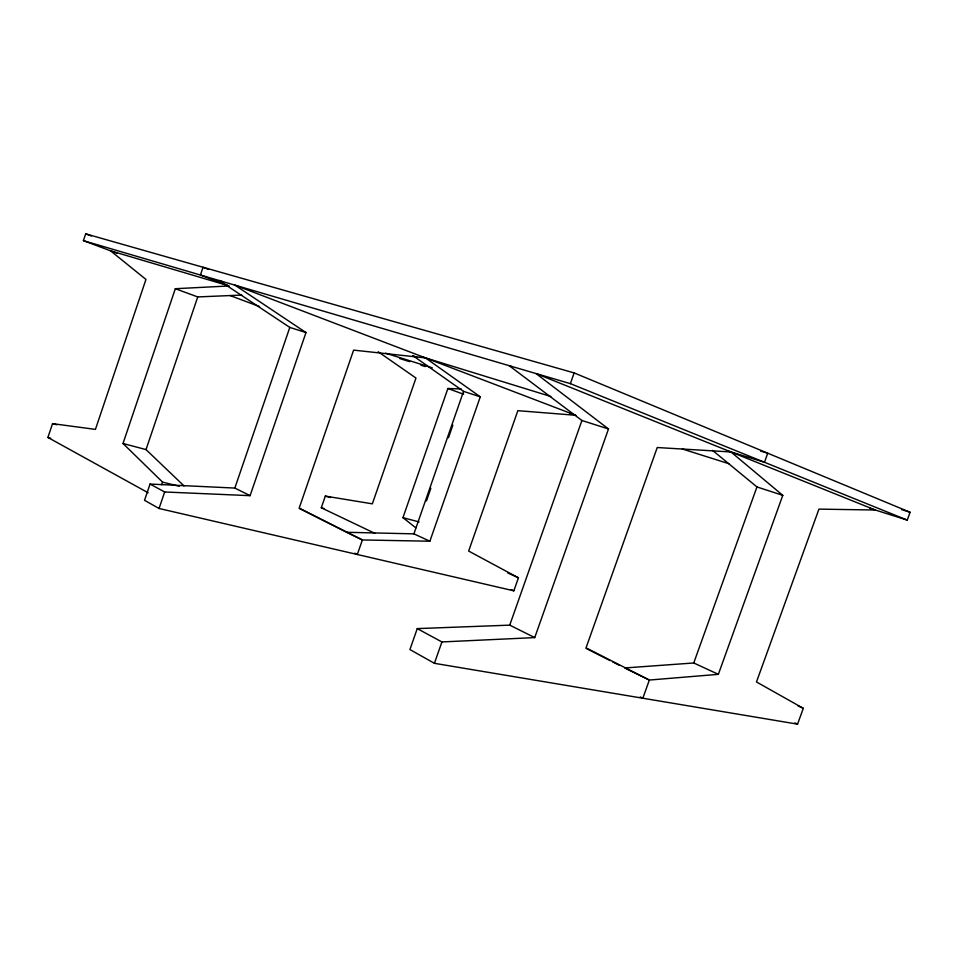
<?xml version="1.0" encoding="UTF-8"?>
<svg xmlns="http://www.w3.org/2000/svg" width="958" height="958" viewBox="0 0 958 958"><rect width="100%" height="100%" fill="white"/><g stroke="black" fill="none" stroke-linecap="round" stroke-linejoin="round"><path stroke-width="1.44" d="M117.271 253.331L83.406 240.662L85.693 233.848L574.141 372.913L910.1 512.255L907.238 520.098L869.72 508.243M148.131 492.759L47.9 437.459L52.534 423.652L95.429 429.388L145.963 279.437L110.529 250.804L227.776 285.532M179.23 486.257L162.573 482.125L123.007 443.494L175.326 288.717L229.213 285.951M184.056 485.957L146.023 449.589L197.743 296.932L241.751 295.064M150.047 484.065L144.526 500.316L159.064 508.482L513.835 590.823L518.422 577.818L468.654 551.054L517.847 410.671L575.698 415.269L234.973 285.161L305.985 332.57L250.086 495.669L164.668 491.981L150.047 484.065L234.842 488.065L250.086 495.669M161.686 484.736L162.573 482.125M159.064 508.482L164.668 491.981M234.842 488.065L289.807 327.408L219.119 280.502L221.909 281.568M374.794 533.307L321.289 507.788L325.325 496.112L372.351 503.836L415.964 378.039L378.171 351.754M415.868 527.858L402.947 517.667L447.889 388.493L461.265 388.972M299.435 508.494L346.664 532.289L413.904 533.857L463.552 391.379L413.688 356.208M426.454 500.902L430.861 488.281M448.464 437.758L452.859 425.124M429.879 541.222L480.281 396.828L425.508 357.921L353.61 350.125L299.183 508.111L362.375 539.953L429.879 541.222L413.904 533.857M417.257 628.604L409.928 649.548L434.417 663.319L797.559 724.152L803.307 708.321L756.485 681.964L818.934 509.117L875.325 510.015L536.001 373.548L608.498 428.968L534.732 637.597L441.913 641.944L417.257 628.604L509.74 625.143L534.732 637.597M434.417 663.319L441.913 641.944M83.406 240.662L570.369 383.643L574.141 372.913M509.74 625.143L581.901 420.49L509.189 365.681L511.955 366.782M624.628 667.977L693.748 662.972L756.952 486.939L712.572 450.404M718.356 674.336L782.782 495.346L730.954 451.948L657.224 447.53L586.033 647.859L649.356 680.048L718.356 674.336L693.748 662.972M47.9 437.459L50.678 438.177M321.289 507.788L323.96 508.482M52.534 423.652L56.69 424.753M325.325 496.112L330.642 497.525M123.007 443.494L146.023 449.589M402.947 517.667L419.125 521.954M760.58 451.05L767.741 453.206L764.484 462.271L726.799 450.667M421.34 356.627L550.826 396.492M901.55 509.596L910.1 512.255M385.619 353.167L432.262 367.836M399.726 358.543L409.641 361.669M420.969 365.238L425.22 366.579M570.082 413.485L575.698 415.269M682.335 448.991L729.254 463.828M289.807 327.408L305.985 332.57M581.901 420.49L608.498 428.968M463.552 391.379L480.281 396.828M756.952 486.939L782.782 495.346M175.326 288.717L197.743 296.932M447.889 388.493L463.624 394.253M230.112 295.567L259.522 306.56M85.693 233.848L91.285 235.955M227.836 285.436L200.426 275.018L203.048 267.258L208.64 269.414M412.67 355.669L416.838 357.25M570.369 383.643L907.238 520.098M507.728 572.92L518.422 577.818M797.99 705.89L803.307 708.321M511.177 589.565L513.835 590.823M794.912 722.907L797.559 724.152M346.664 532.289L362.375 539.953L357.322 554.49L354.723 553.185M625.933 668.612L649.356 680.048L642.842 698.238L640.255 696.933M586.212 648.47L610.054 660.577M612.713 661.93L619.335 665.283"/></g></svg>
